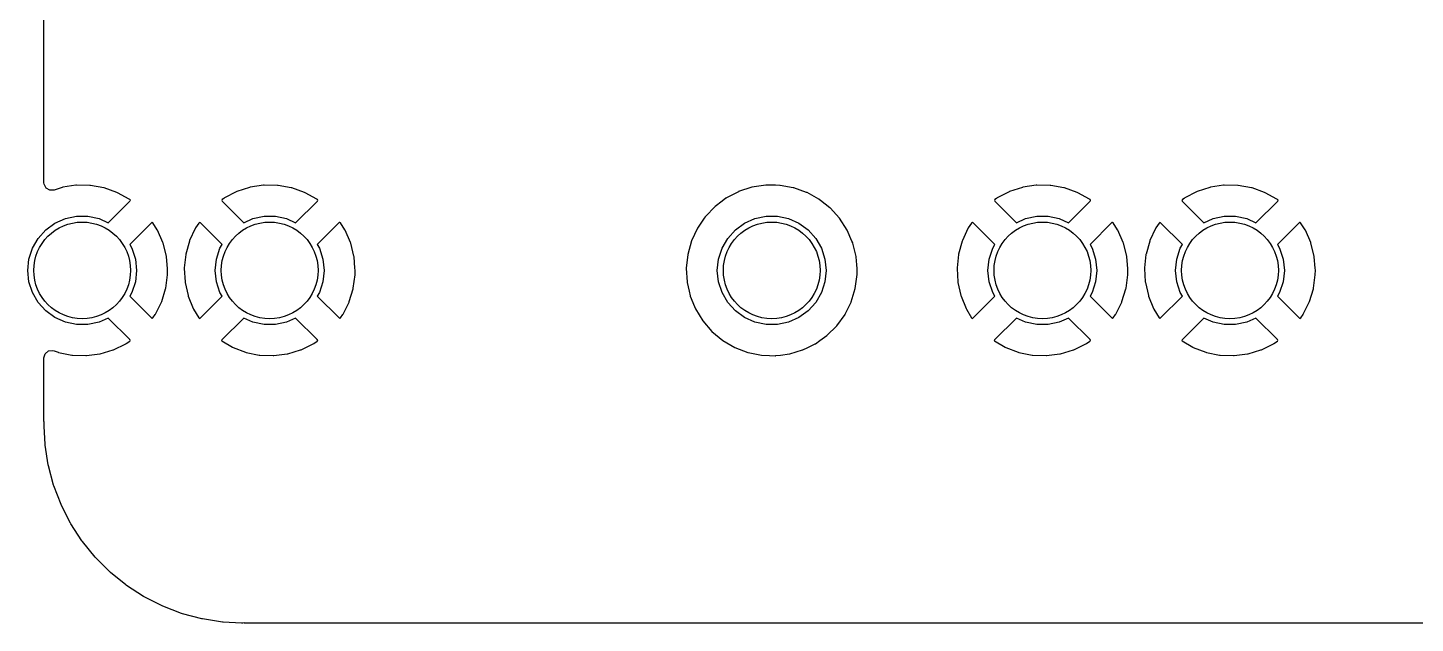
# Model space of a CAD drawing. Extents: x 123.2 to 169.8, y -144.8 to -46.7.
# Drawn here: x 123.18 to 146.11, y -144.78 to -134.92 of the extents above; entities that cross this region are included whole.
import ezdxf

# ---------------------------------------------------------------- set-up
doc = ezdxf.new("R2010")
doc.units = 0
doc.layers.add('BLACK', color=7, linetype='CONTINUOUS')

msp = doc.modelspace()

# ---------------------------------------------------------------- linework, layer by layer
at = {"layer": 'BLACK', "linetype": 'CONTINUOUS'}
for p, q in [((123.444, -137.489), (123.444, -109.839)), ((123.446, -137.511), (123.444, -137.489)), ((123.478, -137.575), (123.446, -137.511)), ((123.539, -137.611), (123.478, -137.575)), ((123.61, -137.609), (123.539, -137.611)), ((123.744, -137.565), (123.61, -137.609)), ((123.754, -137.563), (123.744, -137.565)), ((123.972, -137.529), (123.754, -137.563)), ((123.983, -137.529), (123.972, -137.529)), ((124.204, -137.531), (123.983, -137.529)), ((124.214, -137.532), (124.204, -137.531)), ((124.432, -137.571), (124.214, -137.532)), ((124.442, -137.574), (124.432, -137.571)), ((124.65, -137.648), (124.442, -137.574)), ((126.844, -137.565), (126.633, -137.634)), ((126.854, -137.563), (126.844, -137.565)), ((127.072, -137.529), (126.854, -137.563)), ((127.083, -137.529), (127.072, -137.529)), ((127.304, -137.531), (127.083, -137.529)), ((127.314, -137.532), (127.304, -137.531)), ((127.532, -137.571), (127.314, -137.532)), ((127.542, -137.574), (127.532, -137.571)), ((127.75, -137.648), (127.542, -137.574)), ((135.148, -137.563), (134.928, -137.635)), ((135.377, -137.528), (135.148, -137.563)), ((135.383, -137.528), (135.377, -137.528)), ((135.536, -137.53), (135.383, -137.528)), ((135.383, -137.528), (135.383, -137.528)), ((135.609, -137.531), (135.536, -137.53)), ((135.614, -137.532), (135.609, -137.531)), ((135.832, -137.571), (135.614, -137.532)), ((135.614, -137.532), (135.614, -137.532)), ((135.837, -137.572), (135.832, -137.571)), ((135.832, -137.571), (135.832, -137.571)), ((135.842, -137.573), (135.837, -137.572)), ((136.05, -137.647), (135.842, -137.573)), ((135.842, -137.573), (135.842, -137.573)), ((139.619, -137.565), (139.408, -137.634)), ((139.629, -137.563), (139.619, -137.565)), ((139.847, -137.529), (139.629, -137.563)), ((139.858, -137.529), (139.847, -137.529)), ((140.079, -137.531), (139.858, -137.529)), ((140.089, -137.532), (140.079, -137.531)), ((140.307, -137.571), (140.089, -137.532)), ((140.317, -137.574), (140.307, -137.571)), ((140.525, -137.648), (140.317, -137.574)), ((142.719, -137.565), (142.508, -137.634)), ((142.729, -137.563), (142.719, -137.565)), ((142.947, -137.529), (142.729, -137.563)), ((142.958, -137.529), (142.947, -137.529)), ((143.179, -137.531), (142.958, -137.529)), ((143.189, -137.532), (143.179, -137.531)), ((143.407, -137.571), (143.189, -137.532)), ((143.417, -137.574), (143.407, -137.571)), ((143.625, -137.648), (143.417, -137.574)), ((124.505, -138.149), (124.865, -137.79)), ((124.66, -137.652), (124.65, -137.648)), ((124.853, -137.759), (124.66, -137.652)), ((124.862, -137.764), (124.853, -137.759)), ((124.864, -137.766), (124.862, -137.764)), ((124.872, -137.777), (124.864, -137.766)), ((124.865, -137.79), (124.871, -137.779)), ((124.871, -137.779), (124.872, -137.777)), ((126.39, -137.767), (126.382, -137.779)), ((126.382, -137.779), (126.388, -137.791)), ((126.388, -137.791), (126.747, -138.149)), ((126.419, -137.746), (126.39, -137.767)), ((126.428, -137.74), (126.419, -137.746)), ((126.624, -137.638), (126.428, -137.74)), ((126.633, -137.634), (126.624, -137.638)), ((127.605, -138.149), (127.965, -137.79)), ((127.76, -137.652), (127.75, -137.648)), ((127.953, -137.759), (127.76, -137.652)), ((127.962, -137.764), (127.953, -137.759)), ((127.964, -137.766), (127.962, -137.764)), ((127.972, -137.777), (127.964, -137.766)), ((127.965, -137.79), (127.972, -137.777)), ((134.659, -137.79), (134.538, -137.881)), ((134.719, -137.745), (134.659, -137.79)), ((134.723, -137.742), (134.719, -137.745)), ((134.719, -137.745), (134.719, -137.745)), ((134.727, -137.74), (134.723, -137.742)), ((134.924, -137.637), (134.727, -137.74)), ((134.928, -137.635), (134.924, -137.637)), ((134.924, -137.637), (134.924, -137.637)), ((136.055, -137.649), (136.05, -137.647)), ((136.05, -137.647), (136.05, -137.647)), ((136.06, -137.651), (136.055, -137.649)), ((136.254, -137.758), (136.06, -137.651)), ((136.06, -137.651), (136.06, -137.651)), ((136.258, -137.761), (136.254, -137.758)), ((136.254, -137.758), (136.254, -137.758)), ((136.262, -137.764), (136.258, -137.761)), ((136.281, -137.779), (136.262, -137.764)), ((136.262, -137.764), (136.262, -137.764)), ((136.436, -137.901), (136.281, -137.779)), ((139.165, -137.767), (139.157, -137.779)), ((139.157, -137.779), (139.163, -137.791)), ((139.163, -137.791), (139.522, -138.149)), ((139.194, -137.746), (139.165, -137.767)), ((139.203, -137.74), (139.194, -137.746)), ((139.399, -137.638), (139.203, -137.74)), ((139.408, -137.634), (139.399, -137.638)), ((140.38, -138.149), (140.74, -137.79)), ((140.535, -137.652), (140.525, -137.648)), ((140.728, -137.759), (140.535, -137.652)), ((140.737, -137.764), (140.728, -137.759)), ((140.739, -137.766), (140.737, -137.764)), ((140.747, -137.777), (140.739, -137.766)), ((140.74, -137.79), (140.746, -137.779)), ((140.746, -137.779), (140.747, -137.777)), ((142.265, -137.767), (142.257, -137.779)), ((142.257, -137.779), (142.263, -137.791)), ((142.263, -137.791), (142.622, -138.149)), ((142.294, -137.746), (142.265, -137.767)), ((142.303, -137.74), (142.294, -137.746)), ((142.499, -137.638), (142.303, -137.74)), ((142.508, -137.634), (142.499, -137.638)), ((143.48, -138.149), (143.84, -137.79)), ((143.635, -137.652), (143.625, -137.648)), ((143.828, -137.759), (143.635, -137.652)), ((143.837, -137.764), (143.828, -137.759)), ((143.839, -137.766), (143.837, -137.764)), ((143.847, -137.777), (143.839, -137.766)), ((143.84, -137.79), (143.847, -137.777)), ((123.626, -138.159), (123.798, -138.082)), ((123.798, -138.082), (123.982, -138.043)), ((123.982, -138.043), (124.17, -138.043)), ((124.17, -138.043), (124.354, -138.082)), ((124.354, -138.082), (124.505, -138.149)), ((126.747, -138.149), (126.898, -138.082)), ((126.898, -138.082), (127.082, -138.043)), ((127.082, -138.043), (127.27, -138.043)), ((127.27, -138.043), (127.454, -138.082)), ((127.454, -138.082), (127.605, -138.149)), ((134.359, -138.076), (134.247, -138.24)), ((134.375, -138.053), (134.359, -138.076)), ((134.378, -138.049), (134.375, -138.053)), ((134.375, -138.053), (134.375, -138.053)), ((134.538, -137.881), (134.378, -138.049)), ((135.026, -138.159), (135.198, -138.082)), ((135.198, -138.082), (135.382, -138.043)), ((135.382, -138.043), (135.57, -138.043)), ((135.57, -138.043), (135.754, -138.082)), ((135.754, -138.082), (135.926, -138.159)), ((136.44, -137.904), (136.436, -137.901)), ((136.436, -137.901), (136.436, -137.901)), ((136.596, -138.076), (136.44, -137.904)), ((136.722, -138.27), (136.596, -138.076)), ((139.522, -138.149), (139.673, -138.082)), ((139.673, -138.082), (139.857, -138.043)), ((139.857, -138.043), (140.045, -138.043)), ((140.045, -138.043), (140.229, -138.082)), ((140.229, -138.082), (140.38, -138.149)), ((142.622, -138.149), (142.773, -138.082)), ((142.773, -138.082), (142.957, -138.043)), ((142.957, -138.043), (143.145, -138.043)), ((143.145, -138.043), (143.329, -138.082)), ((143.329, -138.082), (143.48, -138.149)), ((123.348, -138.409), (123.474, -138.269)), ((123.474, -138.269), (123.626, -138.159)), ((125.225, -138.148), (124.863, -138.51)), ((125.235, -138.144), (125.225, -138.148)), ((125.245, -138.153), (125.235, -138.144)), ((125.318, -138.266), (125.245, -138.153)), ((125.323, -138.275), (125.318, -138.266)), ((125.411, -138.478), (125.323, -138.275)), ((125.945, -138.245), (125.852, -138.445)), ((125.95, -138.236), (125.945, -138.245)), ((126.006, -138.154), (125.95, -138.236)), ((126.018, -138.145), (126.006, -138.154)), ((126.03, -138.151), (126.018, -138.145)), ((126.389, -138.51), (126.03, -138.151)), ((128.325, -138.148), (127.963, -138.51)), ((128.335, -138.144), (128.325, -138.148)), ((128.345, -138.153), (128.335, -138.144)), ((128.418, -138.266), (128.345, -138.153)), ((128.423, -138.275), (128.418, -138.266)), ((128.511, -138.478), (128.423, -138.275)), ((134.247, -138.24), (134.15, -138.45)), ((134.748, -138.409), (134.874, -138.269)), ((134.874, -138.269), (135.026, -138.159)), ((135.926, -138.159), (136.078, -138.269)), ((136.078, -138.269), (136.204, -138.409)), ((136.724, -138.275), (136.722, -138.27)), ((136.802, -138.455), (136.724, -138.275)), ((136.724, -138.275), (136.724, -138.275)), ((138.72, -138.245), (138.627, -138.445)), ((138.725, -138.236), (138.72, -138.245)), ((138.781, -138.154), (138.725, -138.236)), ((138.793, -138.145), (138.781, -138.154)), ((138.805, -138.151), (138.793, -138.145)), ((139.164, -138.51), (138.805, -138.151)), ((141.1, -138.148), (140.738, -138.51)), ((141.11, -138.144), (141.1, -138.148)), ((141.12, -138.153), (141.11, -138.144)), ((141.193, -138.266), (141.12, -138.153)), ((141.198, -138.275), (141.193, -138.266)), ((141.286, -138.478), (141.198, -138.275)), ((141.82, -138.245), (141.727, -138.445)), ((141.825, -138.236), (141.82, -138.245)), ((141.881, -138.154), (141.825, -138.236)), ((141.893, -138.145), (141.881, -138.154)), ((141.905, -138.151), (141.893, -138.145)), ((142.264, -138.51), (141.905, -138.151)), ((144.2, -138.148), (143.838, -138.51)), ((144.21, -138.144), (144.2, -138.148)), ((144.22, -138.153), (144.21, -138.144)), ((144.293, -138.266), (144.22, -138.153)), ((144.298, -138.275), (144.293, -138.266)), ((144.386, -138.478), (144.298, -138.275)), ((123.254, -138.572), (123.348, -138.409)), ((124.863, -138.51), (124.898, -138.572)), ((125.415, -138.488), (125.411, -138.478)), ((125.469, -138.702), (125.415, -138.488)), ((125.849, -138.455), (125.79, -138.668)), ((125.852, -138.445), (125.849, -138.455)), ((126.354, -138.572), (126.389, -138.51)), ((127.963, -138.51), (127.998, -138.572)), ((128.515, -138.488), (128.511, -138.478)), ((128.569, -138.702), (128.515, -138.488)), ((134.15, -138.45), (134.088, -138.673)), ((134.654, -138.572), (134.748, -138.409)), ((136.204, -138.409), (136.298, -138.572)), ((136.814, -138.483), (136.802, -138.455)), ((136.815, -138.488), (136.814, -138.483)), ((136.837, -138.574), (136.815, -138.488)), ((136.815, -138.488), (136.815, -138.488)), ((138.624, -138.455), (138.565, -138.668)), ((138.627, -138.445), (138.624, -138.455)), ((139.129, -138.572), (139.164, -138.51)), ((140.738, -138.51), (140.773, -138.572)), ((141.29, -138.488), (141.286, -138.478)), ((141.344, -138.702), (141.29, -138.488)), ((141.724, -138.455), (141.665, -138.668)), ((141.727, -138.445), (141.724, -138.455)), ((142.229, -138.572), (142.264, -138.51)), ((143.838, -138.51), (143.873, -138.572)), ((144.39, -138.488), (144.386, -138.478)), ((144.444, -138.702), (144.39, -138.488)), ((123.176, -138.938), (123.196, -138.751)), ((123.196, -138.751), (123.254, -138.572)), ((124.898, -138.572), (124.956, -138.751)), ((124.956, -138.751), (124.976, -138.938)), ((125.47, -138.712), (125.469, -138.702)), ((125.486, -138.909), (125.47, -138.712)), ((125.788, -138.678), (125.764, -138.898)), ((125.79, -138.668), (125.788, -138.678)), ((126.276, -138.938), (126.296, -138.751)), ((126.296, -138.751), (126.354, -138.572)), ((127.998, -138.572), (128.056, -138.751)), ((128.056, -138.751), (128.076, -138.938)), ((128.57, -138.712), (128.569, -138.702)), ((128.586, -138.903), (128.57, -138.712)), ((134.088, -138.673), (134.063, -138.903)), ((134.576, -138.938), (134.596, -138.751)), ((134.596, -138.751), (134.654, -138.572)), ((136.298, -138.572), (136.356, -138.751)), ((136.356, -138.751), (136.376, -138.938)), ((136.87, -138.707), (136.837, -138.574)), ((136.871, -138.712), (136.87, -138.707)), ((136.882, -138.849), (136.871, -138.712)), ((136.871, -138.712), (136.871, -138.712)), ((138.563, -138.678), (138.539, -138.898)), ((138.565, -138.668), (138.563, -138.678)), ((139.051, -138.938), (139.071, -138.751)), ((139.071, -138.751), (139.129, -138.572)), ((140.773, -138.572), (140.831, -138.751)), ((140.831, -138.751), (140.851, -138.938)), ((141.345, -138.712), (141.344, -138.702)), ((141.361, -138.909), (141.345, -138.712)), ((141.663, -138.678), (141.639, -138.898)), ((141.665, -138.668), (141.663, -138.678)), ((142.151, -138.938), (142.171, -138.751)), ((142.171, -138.751), (142.229, -138.572)), ((143.873, -138.572), (143.931, -138.751)), ((143.931, -138.751), (143.951, -138.938)), ((144.445, -138.712), (144.444, -138.702)), ((144.461, -138.903), (144.445, -138.712)), ((123.196, -139.125), (123.176, -138.938)), ((124.976, -138.938), (124.956, -139.125)), ((125.489, -138.935), (125.486, -138.909)), ((125.487, -139.004), (125.489, -138.941)), ((125.487, -139.01), (125.487, -139.004)), ((125.489, -138.941), (125.489, -138.935)), ((125.764, -138.898), (125.764, -138.909)), ((125.764, -138.909), (125.777, -139.129)), ((126.296, -139.125), (126.276, -138.938)), ((128.076, -138.938), (128.056, -139.125)), ((128.589, -138.935), (128.586, -138.903)), ((128.587, -139.004), (128.589, -138.941)), ((128.587, -139.01), (128.587, -139.004)), ((128.589, -138.941), (128.589, -138.935)), ((134.063, -138.903), (134.063, -138.909)), ((134.063, -138.909), (134.076, -139.13)), ((134.063, -138.909), (134.063, -138.909)), ((134.596, -139.125), (134.576, -138.938)), ((136.376, -138.938), (136.356, -139.125)), ((136.857, -139.237), (136.888, -139.007)), ((136.887, -138.909), (136.882, -138.849)), ((136.889, -138.938), (136.887, -138.909)), ((136.888, -139.007), (136.889, -138.938)), ((138.539, -138.898), (138.539, -138.909)), ((138.539, -138.909), (138.552, -139.129)), ((139.071, -139.125), (139.051, -138.938)), ((140.851, -138.938), (140.831, -139.125)), ((141.364, -138.935), (141.361, -138.909)), ((141.362, -139.004), (141.364, -138.941)), ((141.362, -139.01), (141.362, -139.004)), ((141.364, -138.941), (141.364, -138.935)), ((141.639, -138.898), (141.639, -138.909)), ((141.639, -138.909), (141.652, -139.129)), ((142.171, -139.125), (142.151, -138.938)), ((143.951, -138.938), (143.931, -139.125)), ((144.464, -138.935), (144.461, -138.903)), ((144.462, -139.004), (144.464, -138.941)), ((144.462, -139.01), (144.462, -139.004)), ((144.464, -138.941), (144.464, -138.935)), ((123.254, -139.304), (123.196, -139.125)), ((124.956, -139.125), (124.898, -139.304)), ((125.455, -139.242), (125.458, -139.231)), ((125.458, -139.231), (125.487, -139.01)), ((125.777, -139.129), (125.778, -139.14)), ((125.778, -139.14), (125.827, -139.355)), ((126.354, -139.304), (126.296, -139.125)), ((128.056, -139.125), (127.998, -139.304)), ((128.555, -139.242), (128.558, -139.231)), ((128.558, -139.231), (128.587, -139.01)), ((134.076, -139.13), (134.076, -139.135)), ((134.076, -139.135), (134.078, -139.14)), ((134.078, -139.14), (134.078, -139.14)), ((134.078, -139.14), (134.11, -139.283)), ((134.654, -139.304), (134.596, -139.125)), ((136.356, -139.125), (136.298, -139.304)), ((138.552, -139.129), (138.553, -139.14)), ((138.553, -139.14), (138.602, -139.355)), ((139.129, -139.304), (139.071, -139.125)), ((140.831, -139.125), (140.773, -139.304)), ((141.33, -139.242), (141.333, -139.231)), ((141.333, -139.231), (141.362, -139.01)), ((141.652, -139.129), (141.653, -139.14)), ((141.653, -139.14), (141.702, -139.355)), ((142.229, -139.304), (142.171, -139.125)), ((143.931, -139.125), (143.873, -139.304)), ((144.43, -139.242), (144.433, -139.231)), ((144.433, -139.231), (144.462, -139.01)), ((123.348, -139.467), (123.254, -139.304)), ((124.898, -139.304), (124.863, -139.366)), ((124.863, -139.366), (125.222, -139.725)), ((125.289, -139.661), (125.387, -139.463)), ((125.387, -139.463), (125.391, -139.453)), ((125.391, -139.453), (125.455, -139.242)), ((125.827, -139.355), (125.83, -139.365)), ((125.83, -139.365), (125.913, -139.57)), ((126.025, -139.729), (126.389, -139.366)), ((126.389, -139.366), (126.354, -139.304)), ((127.998, -139.304), (127.963, -139.366)), ((127.963, -139.366), (128.322, -139.725)), ((128.389, -139.661), (128.487, -139.463)), ((128.487, -139.463), (128.491, -139.453)), ((128.491, -139.453), (128.555, -139.242)), ((134.11, -139.283), (134.127, -139.361)), ((134.127, -139.361), (134.129, -139.365)), ((134.129, -139.365), (134.129, -139.365)), ((134.129, -139.365), (134.199, -139.536)), ((134.748, -139.467), (134.654, -139.304)), ((136.298, -139.304), (136.204, -139.467)), ((136.69, -139.661), (136.788, -139.463)), ((136.788, -139.463), (136.79, -139.458)), ((136.788, -139.463), (136.788, -139.463)), ((136.79, -139.458), (136.857, -139.237)), ((138.602, -139.355), (138.605, -139.365)), ((138.605, -139.365), (138.688, -139.57)), ((138.8, -139.729), (139.164, -139.366)), ((139.164, -139.366), (139.129, -139.304)), ((140.773, -139.304), (140.738, -139.366)), ((140.738, -139.366), (141.097, -139.725)), ((141.164, -139.661), (141.262, -139.463)), ((141.262, -139.463), (141.266, -139.453)), ((141.266, -139.453), (141.33, -139.242)), ((141.702, -139.355), (141.705, -139.365)), ((141.705, -139.365), (141.788, -139.57)), ((141.9, -139.729), (142.264, -139.366)), ((142.264, -139.366), (142.229, -139.304)), ((143.873, -139.304), (143.838, -139.366)), ((143.838, -139.366), (144.197, -139.725)), ((144.264, -139.661), (144.362, -139.463)), ((144.362, -139.463), (144.366, -139.453)), ((144.366, -139.453), (144.43, -139.242)), ((123.474, -139.607), (123.348, -139.467)), ((123.626, -139.717), (123.474, -139.607)), ((125.246, -139.723), (125.284, -139.67)), ((125.284, -139.67), (125.289, -139.661)), ((125.913, -139.57), (125.918, -139.579)), ((125.918, -139.579), (126.006, -139.724)), ((128.346, -139.723), (128.384, -139.67)), ((128.384, -139.67), (128.389, -139.661)), ((134.199, -139.536), (134.214, -139.575)), ((134.214, -139.575), (134.336, -139.773)), ((134.874, -139.607), (134.748, -139.467)), ((135.026, -139.717), (134.874, -139.607)), ((136.078, -139.607), (135.926, -139.717)), ((136.204, -139.467), (136.078, -139.607)), ((136.552, -139.854), (136.687, -139.666)), ((136.687, -139.666), (136.69, -139.661)), ((138.688, -139.57), (138.693, -139.579)), ((138.693, -139.579), (138.781, -139.724)), ((141.121, -139.723), (141.159, -139.67)), ((141.159, -139.67), (141.164, -139.661)), ((141.788, -139.57), (141.793, -139.579)), ((141.793, -139.579), (141.881, -139.724)), ((144.221, -139.723), (144.259, -139.67)), ((144.259, -139.67), (144.264, -139.661)), ((123.798, -139.794), (123.626, -139.717)), ((123.982, -139.833), (123.798, -139.794)), ((124.17, -139.833), (123.982, -139.833)), ((124.354, -139.794), (124.17, -139.833)), ((124.505, -139.727), (124.354, -139.794)), ((124.863, -140.084), (124.505, -139.727)), ((125.222, -139.725), (125.234, -139.732)), ((125.234, -139.732), (125.246, -139.723)), ((126.006, -139.724), (126.017, -139.733)), ((126.017, -139.733), (126.025, -139.729)), ((126.747, -139.727), (126.386, -140.087)), ((126.898, -139.794), (126.747, -139.727)), ((127.082, -139.833), (126.898, -139.794)), ((127.27, -139.833), (127.082, -139.833)), ((127.454, -139.794), (127.27, -139.833)), ((127.605, -139.727), (127.454, -139.794)), ((127.963, -140.084), (127.605, -139.727)), ((128.322, -139.725), (128.334, -139.732)), ((128.334, -139.732), (128.346, -139.723)), ((134.336, -139.773), (134.487, -139.948)), ((135.198, -139.794), (135.026, -139.717)), ((135.382, -139.833), (135.198, -139.794)), ((135.57, -139.833), (135.382, -139.833)), ((135.754, -139.794), (135.57, -139.833)), ((135.926, -139.717), (135.754, -139.794)), ((136.388, -140.017), (136.552, -139.854)), ((138.781, -139.724), (138.792, -139.733)), ((138.792, -139.733), (138.8, -139.729)), ((139.522, -139.727), (139.161, -140.087)), ((139.673, -139.794), (139.522, -139.727)), ((139.857, -139.833), (139.673, -139.794)), ((140.045, -139.833), (139.857, -139.833)), ((140.229, -139.794), (140.045, -139.833)), ((140.38, -139.727), (140.229, -139.794)), ((140.738, -140.084), (140.38, -139.727)), ((141.097, -139.725), (141.109, -139.732)), ((141.109, -139.732), (141.121, -139.723)), ((141.881, -139.724), (141.892, -139.733)), ((141.892, -139.733), (141.9, -139.729)), ((142.622, -139.727), (142.261, -140.087)), ((142.773, -139.794), (142.622, -139.727)), ((142.957, -139.833), (142.773, -139.794)), ((143.145, -139.833), (142.957, -139.833)), ((143.329, -139.794), (143.145, -139.833)), ((143.48, -139.727), (143.329, -139.794)), ((143.838, -140.084), (143.48, -139.727)), ((144.197, -139.725), (144.209, -139.732)), ((144.209, -139.732), (144.221, -139.723)), ((124.596, -140.251), (124.795, -140.154)), ((124.795, -140.154), (124.804, -140.149)), ((124.804, -140.149), (124.861, -140.108)), ((124.861, -140.108), (124.868, -140.099)), ((124.869, -140.097), (124.863, -140.084)), ((124.868, -140.099), (124.869, -140.097)), ((126.386, -140.087), (126.379, -140.099)), ((126.379, -140.099), (126.385, -140.106)), ((126.385, -140.106), (126.561, -140.21)), ((127.696, -140.251), (127.895, -140.154)), ((127.895, -140.154), (127.904, -140.149)), ((127.904, -140.149), (127.961, -140.108)), ((127.961, -140.108), (127.969, -140.097)), ((127.969, -140.097), (127.963, -140.084)), ((134.487, -139.948), (134.665, -140.096)), ((134.665, -140.096), (134.865, -140.213)), ((136.073, -140.214), (136.195, -140.154)), ((136.195, -140.154), (136.2, -140.152)), ((136.195, -140.154), (136.195, -140.154)), ((136.2, -140.152), (136.273, -140.099)), ((136.273, -140.099), (136.388, -140.017)), ((139.161, -140.087), (139.154, -140.099)), ((139.154, -140.099), (139.16, -140.106)), ((139.16, -140.106), (139.336, -140.21)), ((140.471, -140.251), (140.67, -140.154)), ((140.67, -140.154), (140.679, -140.149)), ((140.679, -140.149), (140.736, -140.108)), ((140.736, -140.108), (140.743, -140.099)), ((140.744, -140.097), (140.738, -140.084)), ((140.743, -140.099), (140.744, -140.097)), ((142.261, -140.087), (142.254, -140.099)), ((142.254, -140.099), (142.26, -140.106)), ((142.26, -140.106), (142.436, -140.21)), ((143.571, -140.251), (143.77, -140.154)), ((143.77, -140.154), (143.779, -140.149)), ((143.779, -140.149), (143.836, -140.108)), ((143.836, -140.108), (143.844, -140.097)), ((143.844, -140.097), (143.838, -140.084)), ((123.444, -140.387), (123.465, -140.319)), ((123.465, -140.319), (123.518, -140.272)), ((123.518, -140.272), (123.588, -140.262)), ((123.588, -140.262), (123.615, -140.269)), ((123.615, -140.269), (123.677, -140.293)), ((123.677, -140.293), (123.687, -140.296)), ((123.687, -140.296), (123.904, -140.34)), ((123.904, -140.34), (123.914, -140.341)), ((123.914, -140.341), (124.135, -140.349)), ((124.135, -140.349), (124.145, -140.349)), ((124.145, -140.349), (124.365, -140.321)), ((124.365, -140.321), (124.375, -140.318)), ((124.375, -140.318), (124.587, -140.255)), ((124.587, -140.255), (124.596, -140.251)), ((126.561, -140.21), (126.57, -140.214)), ((126.57, -140.214), (126.777, -140.293)), ((126.777, -140.293), (126.787, -140.296)), ((126.787, -140.296), (127.004, -140.34)), ((127.004, -140.34), (127.014, -140.341)), ((127.014, -140.341), (127.235, -140.349)), ((127.235, -140.349), (127.245, -140.349)), ((127.245, -140.349), (127.465, -140.321)), ((127.465, -140.321), (127.475, -140.318)), ((127.475, -140.318), (127.687, -140.255)), ((127.687, -140.255), (127.696, -140.251)), ((134.865, -140.213), (135.082, -140.295)), ((135.082, -140.295), (135.087, -140.296)), ((135.087, -140.296), (135.087, -140.296)), ((135.087, -140.296), (135.14, -140.307)), ((135.14, -140.307), (135.309, -140.341)), ((135.309, -140.341), (135.439, -140.346)), ((135.439, -140.346), (135.535, -140.35)), ((135.535, -140.35), (135.535, -140.35)), ((135.535, -140.35), (135.54, -140.35)), ((135.54, -140.35), (135.545, -140.349)), ((135.545, -140.349), (135.618, -140.34)), ((135.545, -140.349), (135.545, -140.349)), ((135.618, -140.34), (135.77, -140.32)), ((135.77, -140.32), (135.775, -140.319)), ((135.775, -140.319), (135.987, -140.255)), ((135.775, -140.319), (135.775, -140.319)), ((135.987, -140.255), (135.992, -140.254)), ((135.992, -140.254), (136.073, -140.214)), ((139.336, -140.21), (139.345, -140.214)), ((139.345, -140.214), (139.552, -140.293)), ((139.552, -140.293), (139.562, -140.296)), ((139.562, -140.296), (139.779, -140.34)), ((139.779, -140.34), (139.789, -140.341)), ((139.789, -140.341), (140.01, -140.349)), ((140.01, -140.349), (140.02, -140.349)), ((140.02, -140.349), (140.24, -140.321)), ((140.24, -140.321), (140.25, -140.318)), ((140.25, -140.318), (140.462, -140.255)), ((140.462, -140.255), (140.471, -140.251)), ((142.436, -140.21), (142.445, -140.214)), ((142.445, -140.214), (142.652, -140.293)), ((142.652, -140.293), (142.662, -140.296)), ((142.662, -140.296), (142.879, -140.34)), ((142.879, -140.34), (142.889, -140.341)), ((142.889, -140.341), (143.11, -140.349)), ((143.11, -140.349), (143.12, -140.349)), ((143.12, -140.349), (143.34, -140.321)), ((143.34, -140.321), (143.35, -140.318)), ((143.35, -140.318), (143.562, -140.255)), ((143.562, -140.255), (143.571, -140.251)), ((123.444, -141.433), (123.444, -140.387)), ((123.446, -141.45), (123.444, -141.433)), ((123.45, -141.478), (123.446, -141.45)), ((123.447, -141.524), (123.449, -141.497)), ((123.462, -141.817), (123.447, -141.524)), ((123.449, -141.495), (123.45, -141.491)), ((123.449, -141.497), (123.449, -141.495)), ((123.45, -141.491), (123.45, -141.478)), ((123.464, -141.83), (123.462, -141.817)), ((123.516, -142.158), (123.464, -141.83)), ((123.518, -142.171), (123.516, -142.158)), ((123.604, -142.492), (123.518, -142.171)), ((123.608, -142.504), (123.604, -142.492)), ((123.728, -142.815), (123.608, -142.504)), ((123.733, -142.827), (123.728, -142.815)), ((123.884, -143.123), (123.733, -142.827)), ((123.89, -143.134), (123.884, -143.123)), ((124.071, -143.413), (123.89, -143.134)), ((124.079, -143.424), (124.071, -143.413)), ((124.288, -143.682), (124.079, -143.424)), ((124.297, -143.692), (124.288, -143.682)), ((124.532, -143.927), (124.297, -143.692)), ((124.542, -143.936), (124.532, -143.927)), ((124.8, -144.145), (124.542, -143.936)), ((124.811, -144.153), (124.8, -144.145)), ((125.09, -144.334), (124.811, -144.153)), ((125.101, -144.34), (125.09, -144.334)), ((125.397, -144.491), (125.101, -144.34)), ((125.409, -144.496), (125.397, -144.491)), ((125.72, -144.616), (125.409, -144.496)), ((125.732, -144.62), (125.72, -144.616)), ((126.053, -144.706), (125.732, -144.62)), ((126.066, -144.708), (126.053, -144.706)), ((126.394, -144.76), (126.066, -144.708)), ((126.407, -144.762), (126.394, -144.76)), ((126.711, -144.778), (126.407, -144.762)), ((126.734, -144.777), (126.711, -144.778)), ((126.752, -144.774), (126.734, -144.777)), ((126.761, -144.776), (126.752, -144.774)), ((126.776, -144.778), (126.761, -144.776)), ((126.761, -144.776), (126.761, -144.776)), ((126.795, -144.779), (126.776, -144.778)), ((166.074, -144.779), (126.795, -144.779))]:
    msp.add_line(p, q, dxfattribs=at)
at = {"layer": 'BLACK'}
for centre in [(124.076, -138.938), (127.176, -138.938), (135.476, -138.938), (139.951, -138.938), (143.051, -138.938)]:
    msp.add_circle(centre, 0.8, dxfattribs=at)

doc.saveas('drawing.dxf')
